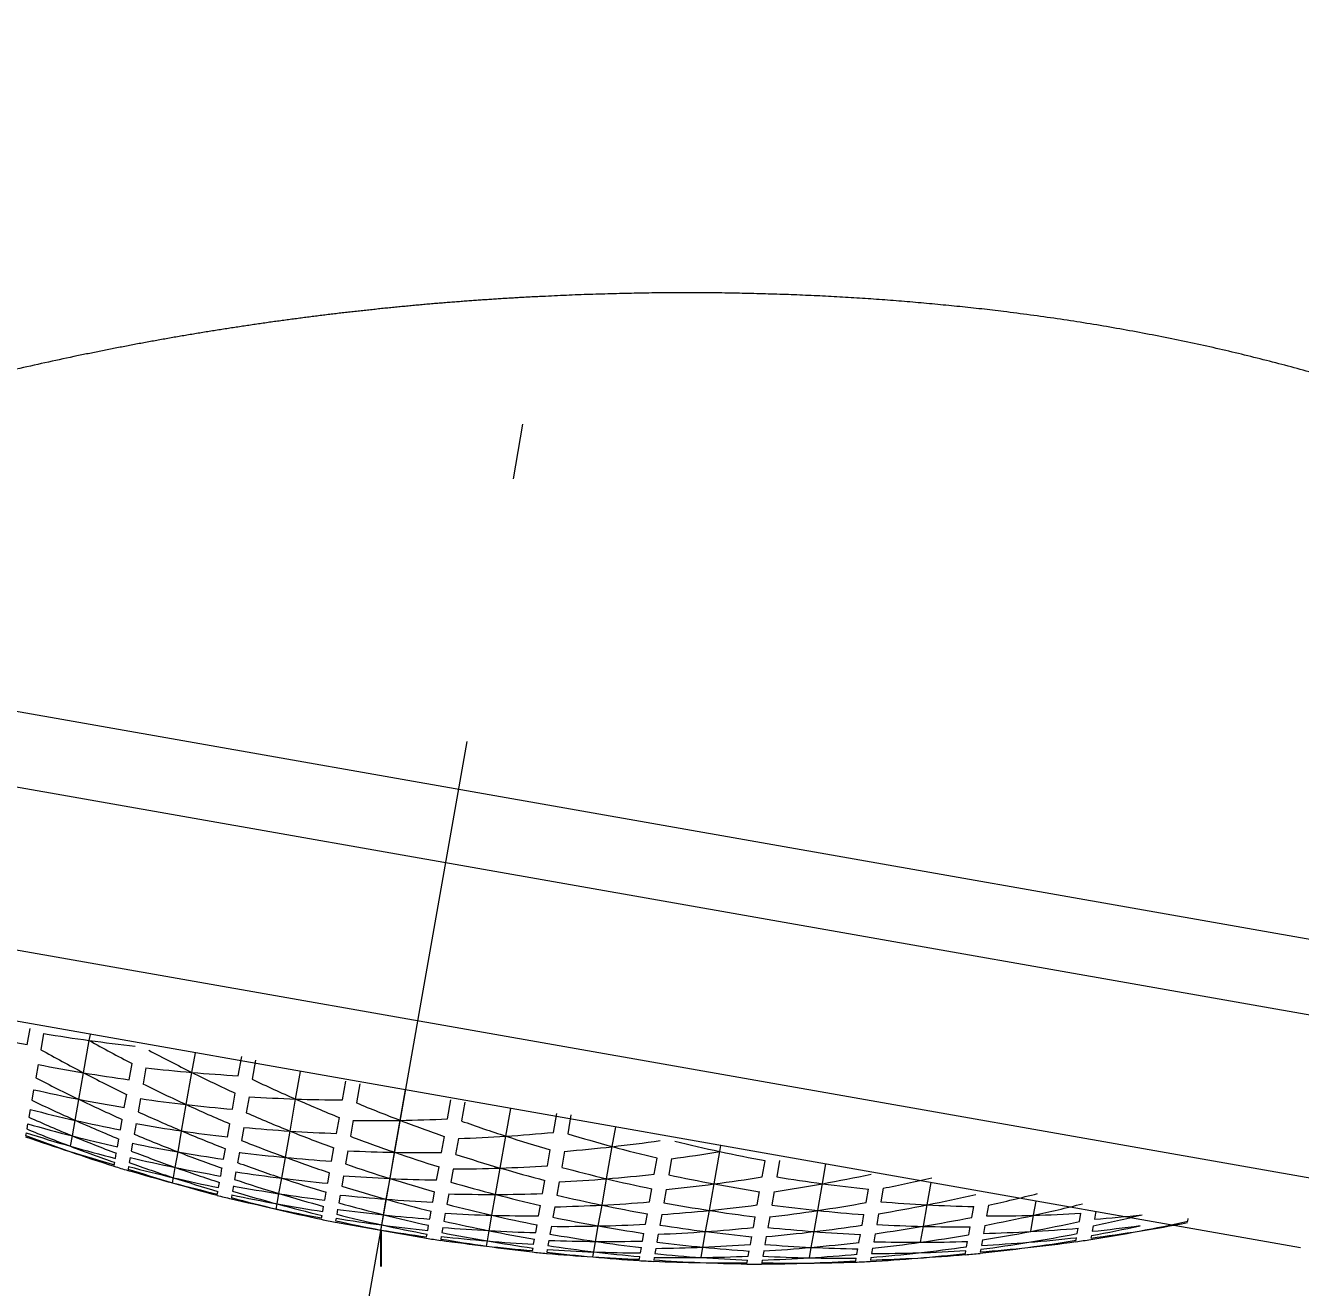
# Model space of a CAD drawing. Extents: x 2070 to 2860, y 0 to 579.
# Drawn here: x 2424.92 to 2436.87, y 406.95 to 418.78 of the extents above; entities that cross this region are included whole.
import ezdxf

# ---------------------------------------------------------------- set-up
doc = ezdxf.new("R2010")
doc.units = 0
doc.header["$LTSCALE"] = 10
doc.header["$MEASUREMENT"] = 0
doc.header["$PDMODE"] = 3
doc.header["$PDSIZE"] = -10
doc.linetypes.add('CENTER', pattern=[2, 1.25, -0.25, 0.25, -0.25])
doc.layers.get('0').update_dxf_attribs({"linetype": 'CONTINUOUS'})
doc.layers.get('DEFPOINTS').update_dxf_attribs({"linetype": 'CONTINUOUS'})
doc.layers.add('1', color=7, linetype='CONTINUOUS')
doc.layers.add('BODY', color=7, linetype='CONTINUOUS')
doc.styles.add('Daelim Dimension', font='NanumGothic.ttf')
doc.dimstyles.new('DEFAULT', dxfattribs={"dimscale": 2, "dimtxt": 2, "dimasz": 2, "dimexe": 0, "dimexo": 2, "dimgap": 1, "dimtad": 1, "dimdec": 0, "dimzin": 9, "dimdsep": 46, "dimtxsty": 'Daelim Dimension', "dimcen": 0.5, "dimclrd": 5, "dimclre": 5, "dimclrt": 256, "dimadec": 1, "dimazin": 0, "dimtfac": 1, "dimtdec": 0, "dimtix": 1, "dimtmove": 0, "dimatfit": 3, "dimfxl": 1, "dimtolj": 1, "dimtzin": 1, "dimlwd": 9, "dimlwe": 9, "dimarcsym": 0})

# ---------------------------------------------------------------- blocks, each defined once
blk = doc.blocks.new('*D7')
at = {"color": 5, "lineweight": 9, "ltscale": 0.5, "transparency": 16777216}
for p, q in [((2428.247, 403.492), (2428.247, 207.658)), ((2559.375, 274.046), (2559.375, 207.658)), ((2432.247, 209.658), (2555.375, 209.658))]:
    blk.add_line(p, q, dxfattribs=at)
at = {"color": 5, "ltscale": 0.5, "transparency": 16777216}
for points in [[(2432.247, 210.325), (2432.247, 208.991), (2428.247, 209.658)], [(2555.375, 210.325), (2555.375, 208.991), (2559.375, 209.658)]]:
    blk.add_solid(points, dxfattribs=at)
at = {"layer": 'DEFPOINTS', "color": 0, "ltscale": 0.5, "transparency": 16777216}
for p in [(2428.247, 407.492), (2559.375, 278.046), (2559.375, 209.658)]:
    blk.add_point(p, dxfattribs=at)
at = {"color": 7, "ltscale": 0.5, "transparency": 16777216, "insert": (2493.811, 217.109), "char_height": 10, "attachment_point": 5, "style": 'Daelim Dimension'}
blk.add_mtext('\\A1;131', dxfattribs=at)
blk = doc.blocks.new('*D8')
at = {"color": 5, "lineweight": 9, "ltscale": 0.5, "transparency": 16777216}
for p, q in [((2424.247, 407.492), (2387.237, 407.492)), ((2389.237, 403.492), (2389.237, 277.046)), ((2530.375, 273.046), (2387.237, 273.046))]:
    blk.add_line(p, q, dxfattribs=at)
at = {"color": 5, "ltscale": 0.5, "transparency": 16777216}
for points in [[(2388.57, 403.492), (2389.903, 403.492), (2389.237, 407.492)], [(2388.57, 277.046), (2389.903, 277.046), (2389.237, 273.046)]]:
    blk.add_solid(points, dxfattribs=at)
at = {"layer": 'DEFPOINTS', "color": 0, "ltscale": 0.5, "transparency": 16777216}
for p in [(2428.247, 407.492), (2389.237, 273.046), (2534.375, 273.046)]:
    blk.add_point(p, dxfattribs=at)
at = {"color": 7, "ltscale": 0.5, "transparency": 16777216, "insert": (2381.786, 340.269), "char_height": 10, "attachment_point": 5, "rotation": 90, "style": 'Daelim Dimension'}
blk.add_mtext('\\A1;134', dxfattribs=at)
blk = doc.blocks.new('*D9')
at = {"color": 5, "lineweight": 9, "ltscale": 0.5, "transparency": 16777216}
for p, q in [((2428.247, 403.15), (2428.247, 309.012)), ((2426.19, 395.822), (2411.147, 310.508))]:
    blk.add_line(p, q, dxfattribs=at)
blk.add_arc((2428.247, 407.492), 96.48, 262.37563, 267.62437, dxfattribs=at)
at = {"color": 5, "ltscale": 0.5, "transparency": 16777216}
for points in [[(2415.345, 311.206), (2415.549, 312.524), (2411.494, 312.478)], [(2424.262, 311.762), (2424.234, 310.429), (2428.247, 311.012)]]:
    blk.add_solid(points, dxfattribs=at)
at = {"layer": 'DEFPOINTS', "color": 0, "ltscale": 0.5, "transparency": 16777216}
for p in [(2429.579, 415.044), (2428.247, 407.492), (2428.247, 407.15), (2426.884, 399.761), (2417.047, 311.664)]:
    blk.add_point(p, dxfattribs=at)
at = {"color": 7, "ltscale": 0.5, "transparency": 16777216, "insert": (2420.509, 319.037), "char_height": 10, "attachment_point": 5, "rotation": 355, "style": 'Daelim Dimension'}
blk.add_mtext('\\A1;10.0°', dxfattribs=at)
blk = doc.blocks.new('*D10')
at = {"color": 5, "lineweight": 9, "ltscale": 0.5, "transparency": 16777216}
for p, q in [((2434.665, 468.401), (2348.858, 468.401)), ((2350.858, 464.401), (2350.858, 277.046)), ((2530.375, 273.046), (2348.858, 273.046))]:
    blk.add_line(p, q, dxfattribs=at)
at = {"color": 5, "ltscale": 0.5, "transparency": 16777216}
for points in [[(2350.191, 464.401), (2351.524, 464.401), (2350.858, 468.401)], [(2350.191, 277.046), (2351.524, 277.046), (2350.858, 273.046)]]:
    blk.add_solid(points, dxfattribs=at)
at = {"layer": 'DEFPOINTS', "color": 0, "ltscale": 0.5, "transparency": 16777216}
for p in [(2438.665, 468.401), (2350.858, 273.046), (2534.375, 273.046)]:
    blk.add_point(p, dxfattribs=at)
at = {"color": 7, "ltscale": 0.5, "transparency": 16777216, "insert": (2343.414, 370.724), "char_height": 10, "attachment_point": 5, "rotation": 90, "style": 'Daelim Dimension'}
blk.add_mtext('\\A1;195', dxfattribs=at)

msp = doc.modelspace()

# ---------------------------------------------------------------- linework, layer by layer
at = {"ltscale": 0.5}
msp.add_line((2428.247, 407.492), (2428.247, 407.15), dxfattribs=at)
at = {"layer": '1', "color": 7, "linetype": 'Continuous', "lineweight": 13}
for p, q in [((2442.763, 409.191), (2415.188, 414.053)), ((2419.73, 411.018), (2437.457, 407.893))]:
    msp.add_line(p, q, dxfattribs=at)
at = {"layer": '1', "color": 7, "linetype": 'Continuous', "lineweight": 18}
for p, q in [((2441.952, 408.623), (2415.756, 413.242)), ((2436.866, 407.326), (2420.092, 410.284)), ((2424.932, 409.229), (2424.959, 409.381)), ((2425.086, 409.334), (2425.06, 409.182)), ((2425.461, 408.966), (2425.515, 409.269)), ((2425.461, 408.966), (2425.515, 409.269)), ((2425.515, 409.269), (2425.525, 409.326)), ((2425.515, 409.269), (2425.525, 409.326)), ((2426.477, 408.969), (2426.509, 409.153)), ((2426.477, 408.969), (2426.509, 409.153)), ((2425.035, 409.044), (2425.013, 408.919)), ((2425.889, 408.901), (2425.916, 409.052)), ((2426.045, 409.012), (2426.018, 408.861)), ((2426.911, 408.938), (2426.943, 409.117)), ((2427.073, 409.083), (2427.041, 408.905)), ((2425.417, 408.717), (2425.461, 408.966)), ((2425.417, 408.717), (2425.461, 408.966)), ((2426.424, 408.668), (2426.477, 408.969)), ((2426.424, 408.668), (2426.477, 408.969)), ((2427.448, 408.719), (2427.494, 408.979)), ((2427.448, 408.719), (2427.494, 408.979)), ((2424.993, 408.807), (2424.976, 408.709)), ((2426.856, 408.624), (2426.882, 408.774)), ((2427.887, 408.711), (2427.918, 408.888)), ((2428.049, 408.862), (2428.018, 408.684)), ((2428.429, 408.521), (2428.479, 408.805)), ((2428.429, 408.521), (2428.479, 408.805)), ((2425.383, 408.52), (2425.417, 408.717)), ((2425.383, 408.52), (2425.417, 408.717)), ((2425.843, 408.64), (2425.865, 408.764)), ((2425.994, 408.724), (2425.972, 408.6)), ((2426.38, 408.42), (2426.424, 408.668)), ((2426.38, 408.42), (2426.424, 408.668)), ((2427.013, 408.741), (2426.986, 408.591)), ((2427.396, 408.42), (2427.448, 408.719)), ((2427.396, 408.42), (2427.448, 408.719)), ((2428.871, 408.534), (2428.902, 408.711)), ((2429.035, 408.692), (2429.003, 408.514)), ((2424.961, 408.623), (2424.948, 408.549)), ((2427.831, 408.397), (2427.858, 408.547)), ((2429.418, 408.372), (2429.464, 408.632)), ((2429.418, 408.372), (2429.464, 408.632)), ((2429.864, 408.407), (2429.895, 408.585)), ((2430.029, 408.572), (2429.998, 408.394)), ((2424.937, 408.488), (2424.929, 408.439)), ((2425.357, 408.374), (2425.383, 408.52)), ((2425.357, 408.374), (2425.383, 408.52)), ((2425.806, 408.431), (2425.824, 408.529)), ((2425.953, 408.489), (2425.935, 408.391)), ((2426.346, 408.225), (2426.38, 408.42)), ((2426.346, 408.225), (2426.38, 408.42)), ((2426.81, 408.364), (2426.832, 408.487)), ((2426.962, 408.454), (2426.94, 408.331)), ((2427.352, 408.173), (2427.396, 408.42)), ((2427.352, 408.173), (2427.396, 408.42)), ((2427.989, 408.521), (2427.963, 408.371)), ((2428.376, 408.221), (2428.429, 408.521)), ((2428.376, 408.221), (2428.429, 408.521)), ((2430.416, 408.274), (2430.449, 408.458)), ((2430.416, 408.274), (2430.449, 408.458)), ((2424.922, 408.403), (2424.918, 408.379)), ((2425.34, 408.277), (2425.357, 408.374)), ((2425.34, 408.277), (2425.357, 408.374)), ((2425.778, 408.272), (2425.791, 408.345)), ((2425.92, 408.306), (2425.908, 408.233)), ((2428.816, 408.22), (2428.842, 408.37)), ((2428.975, 408.35), (2428.948, 408.2)), ((2429.365, 408.072), (2429.418, 408.372)), ((2429.365, 408.072), (2429.418, 408.372)), ((2425.759, 408.163), (2425.768, 408.212)), ((2426.32, 408.079), (2426.346, 408.225)), ((2426.32, 408.079), (2426.346, 408.225)), ((2426.773, 408.156), (2426.791, 408.254)), ((2426.921, 408.221), (2426.904, 408.123)), ((2427.786, 408.138), (2427.807, 408.261)), ((2427.939, 408.234), (2427.917, 408.111)), ((2428.333, 407.975), (2428.376, 408.221)), ((2428.333, 407.975), (2428.376, 408.221)), ((2429.809, 408.093), (2429.835, 408.243)), ((2429.969, 408.23), (2429.942, 408.08)), ((2430.363, 407.973), (2430.416, 408.274)), ((2430.363, 407.973), (2430.416, 408.274)), ((2431.37, 407.924), (2431.423, 408.227)), ((2431.37, 407.924), (2431.423, 408.227)), ((2431.423, 408.227), (2431.433, 408.284)), ((2431.423, 408.227), (2431.433, 408.284)), ((2425.746, 408.089), (2425.746, 408.091)), ((2425.749, 408.103), (2425.753, 408.127)), ((2425.882, 408.088), (2425.878, 408.064)), ((2425.897, 408.172), (2425.888, 408.124)), ((2426.303, 407.983), (2426.32, 408.079)), ((2426.303, 407.983), (2426.32, 408.079)), ((2426.746, 407.998), (2426.758, 408.071)), ((2427.318, 407.978), (2427.352, 408.173)), ((2427.318, 407.978), (2427.352, 408.173)), ((2428.77, 407.961), (2428.792, 408.084)), ((2428.924, 408.064), (2428.902, 407.941)), ((2429.322, 407.826), (2429.365, 408.072)), ((2429.322, 407.826), (2429.365, 408.072)), ((2430.81, 408.016), (2430.837, 408.167)), ((2430.972, 408.161), (2430.945, 408.01)), ((2431.821, 407.99), (2431.848, 408.142)), ((2431.984, 408.143), (2431.957, 407.99)), ((2432.386, 407.927), (2432.418, 408.111)), ((2432.386, 407.927), (2432.418, 408.111)), ((2425.876, 408.052), (2425.875, 408.05)), ((2426.295, 407.935), (2426.303, 407.983)), ((2426.295, 407.935), (2426.303, 407.983)), ((2426.726, 407.89), (2426.735, 407.938)), ((2426.889, 408.038), (2426.876, 407.965)), ((2427.292, 407.833), (2427.318, 407.978)), ((2427.292, 407.833), (2427.318, 407.978)), ((2427.749, 407.93), (2427.766, 408.028)), ((2427.898, 408.001), (2427.88, 407.904)), ((2428.298, 407.78), (2428.333, 407.975)), ((2428.298, 407.78), (2428.333, 407.975)), ((2429.763, 407.833), (2429.785, 407.957)), ((2429.918, 407.943), (2429.896, 407.82)), ((2430.32, 407.726), (2430.363, 407.973)), ((2430.32, 407.726), (2430.363, 407.973)), ((2433.366, 407.728), (2433.403, 407.937)), ((2433.366, 407.728), (2433.403, 407.937)), ((2426.714, 407.817), (2426.714, 407.818)), ((2426.716, 407.83), (2426.72, 407.854)), ((2426.85, 407.821), (2426.846, 407.797)), ((2426.865, 407.905), (2426.857, 407.857)), ((2427.275, 407.737), (2427.292, 407.833)), ((2427.275, 407.737), (2427.292, 407.833)), ((2427.721, 407.773), (2427.734, 407.846)), ((2427.865, 407.819), (2427.853, 407.747)), ((2428.733, 407.754), (2428.75, 407.851)), ((2428.883, 407.831), (2428.866, 407.734)), ((2429.287, 407.631), (2429.322, 407.826)), ((2429.287, 407.631), (2429.322, 407.826)), ((2430.764, 407.755), (2430.786, 407.879)), ((2430.921, 407.872), (2430.899, 407.748)), ((2431.326, 407.675), (2431.37, 407.924)), ((2431.326, 407.675), (2431.37, 407.924)), ((2431.775, 407.727), (2431.797, 407.852)), ((2431.933, 407.852), (2431.911, 407.727)), ((2432.342, 407.676), (2432.386, 407.927)), ((2432.342, 407.676), (2432.386, 407.927)), ((2432.794, 407.75), (2432.817, 407.876)), ((2432.954, 407.883), (2432.932, 407.757)), ((2426.844, 407.785), (2426.844, 407.784)), ((2427.267, 407.689), (2427.275, 407.737)), ((2427.267, 407.689), (2427.275, 407.737)), ((2427.702, 407.665), (2427.711, 407.713)), ((2428.273, 407.635), (2428.298, 407.78)), ((2428.273, 407.635), (2428.298, 407.78)), ((2429.726, 407.625), (2429.743, 407.723)), ((2429.877, 407.709), (2429.86, 407.612)), ((2430.285, 407.53), (2430.32, 407.726)), ((2430.285, 407.53), (2430.32, 407.726)), ((2433.331, 407.527), (2433.366, 407.728)), ((2433.331, 407.527), (2433.366, 407.728)), ((2433.785, 407.611), (2433.803, 407.712)), ((2433.942, 407.726), (2433.924, 407.625)), ((2434.364, 407.63), (2434.388, 407.763)), ((2434.364, 407.63), (2434.388, 407.763)), ((2427.689, 407.592), (2427.69, 407.593)), ((2427.692, 407.605), (2427.696, 407.629)), ((2427.827, 407.603), (2427.823, 407.579)), ((2427.842, 407.687), (2427.834, 407.639)), ((2428.256, 407.54), (2428.273, 407.635)), ((2428.256, 407.54), (2428.273, 407.635)), ((2428.706, 407.596), (2428.718, 407.669)), ((2428.851, 407.649), (2428.838, 407.576)), ((2429.262, 407.486), (2429.287, 407.631)), ((2429.262, 407.486), (2429.287, 407.631)), ((2430.728, 407.546), (2430.745, 407.644)), ((2430.88, 407.637), (2430.862, 407.539)), ((2431.291, 407.479), (2431.326, 407.675)), ((2431.291, 407.479), (2431.326, 407.675)), ((2431.738, 407.516), (2431.755, 407.615)), ((2431.891, 407.615), (2431.874, 407.516)), ((2432.307, 407.477), (2432.342, 407.676)), ((2432.307, 407.477), (2432.342, 407.676)), ((2432.757, 407.537), (2432.774, 407.637)), ((2432.912, 407.644), (2432.894, 407.544)), ((2434.338, 407.479), (2434.364, 407.63)), ((2434.338, 407.479), (2434.364, 407.63)), ((2434.794, 407.573), (2434.807, 407.649)), ((2434.947, 407.67), (2434.934, 407.594)), ((2435.81, 407.574), (2435.814, 407.6)), ((2427.821, 407.567), (2427.821, 407.565)), ((2428.247, 407.492), (2428.256, 407.54)), ((2428.247, 407.492), (2428.256, 407.54)), ((2428.687, 407.488), (2428.695, 407.536)), ((2428.827, 407.516), (2428.819, 407.468)), ((2429.245, 407.39), (2429.262, 407.486)), ((2429.245, 407.39), (2429.262, 407.486)), ((2429.698, 407.468), (2429.711, 407.54)), ((2429.845, 407.527), (2429.832, 407.454)), ((2430.259, 407.385), (2430.285, 407.53)), ((2430.259, 407.385), (2430.285, 407.53)), ((2430.7, 407.388), (2430.712, 407.461)), ((2431.266, 407.332), (2431.291, 407.479)), ((2431.266, 407.332), (2431.291, 407.479)), ((2432.281, 407.329), (2432.307, 407.477)), ((2432.281, 407.329), (2432.307, 407.477)), ((2432.879, 407.457), (2432.866, 407.383)), ((2433.304, 407.378), (2433.331, 407.527)), ((2433.304, 407.378), (2433.331, 407.527)), ((2433.756, 407.448), (2433.77, 407.523)), ((2433.908, 407.536), (2433.895, 407.461)), ((2434.774, 407.459), (2434.783, 407.509)), ((2434.923, 407.53), (2434.914, 407.48)), ((2428.674, 407.415), (2428.674, 407.417)), ((2428.676, 407.428), (2428.68, 407.452)), ((2428.806, 407.396), (2428.806, 407.395)), ((2428.813, 407.432), (2428.808, 407.408)), ((2429.236, 407.342), (2429.245, 407.39)), ((2429.236, 407.342), (2429.245, 407.39)), ((2429.679, 407.359), (2429.688, 407.407)), ((2429.821, 407.394), (2429.813, 407.346)), ((2430.242, 407.288), (2430.259, 407.385)), ((2430.242, 407.288), (2430.259, 407.385)), ((2430.847, 407.454), (2430.834, 407.381)), ((2431.71, 407.357), (2431.723, 407.43)), ((2431.859, 407.43), (2431.846, 407.356)), ((2432.728, 407.376), (2432.742, 407.45)), ((2433.737, 407.335), (2433.745, 407.385)), ((2433.884, 407.399), (2433.875, 407.349)), ((2434.76, 407.382), (2434.761, 407.383)), ((2434.763, 407.396), (2434.767, 407.421)), ((2434.9, 407.404), (2434.9, 407.402)), ((2434.907, 407.442), (2434.902, 407.416)), ((2429.666, 407.286), (2429.667, 407.287)), ((2429.669, 407.299), (2429.673, 407.323)), ((2429.8, 407.274), (2429.8, 407.272)), ((2429.807, 407.31), (2429.802, 407.286)), ((2430.234, 407.24), (2430.242, 407.288)), ((2430.234, 407.24), (2430.242, 407.288)), ((2430.67, 407.219), (2430.674, 407.243)), ((2430.68, 407.279), (2430.689, 407.327)), ((2430.809, 407.236), (2430.805, 407.211)), ((2430.824, 407.32), (2430.815, 407.272)), ((2431.248, 407.235), (2431.266, 407.332)), ((2431.248, 407.235), (2431.266, 407.332)), ((2431.69, 407.247), (2431.699, 407.296)), ((2431.835, 407.295), (2431.826, 407.247)), ((2432.263, 407.232), (2432.281, 407.329)), ((2432.263, 407.232), (2432.281, 407.329)), ((2432.698, 407.204), (2432.702, 407.229)), ((2432.709, 407.266), (2432.718, 407.315)), ((2432.84, 407.235), (2432.835, 407.211)), ((2432.855, 407.321), (2432.846, 407.272)), ((2433.723, 407.26), (2433.724, 407.261)), ((2433.726, 407.273), (2433.73, 407.298)), ((2433.862, 407.274), (2433.862, 407.273)), ((2433.869, 407.312), (2433.864, 407.287)), ((2430.667, 407.205), (2430.668, 407.207)), ((2430.802, 407.199), (2430.802, 407.198)), ((2431.677, 407.173), (2431.677, 407.174)), ((2431.68, 407.187), (2431.684, 407.211)), ((2431.813, 407.174), (2431.813, 407.172)), ((2431.82, 407.21), (2431.816, 407.186)), ((2432.696, 407.191), (2432.696, 407.192)), ((2432.833, 407.198), (2432.833, 407.197))]:
    msp.add_line(p, q, dxfattribs=at)
for start, end in [(252.8515, 253.2264), (255.6434, 256.0165), (258.425, 258.7972), (261.2028, 261.575), (278.1711, 278.5654), (263.9835, 264.3566), (275.2706, 275.659), (266.7736, 267.1485), (269.5799, 269.9575), (272.4097, 272.791)]:
    msp.add_arc((2431.828, 427.801), 20.628, start, end, dxfattribs=at)
for centre, major_axis, start_param, end_param in [((2428.498, 428.388), (-3.384, -19.192), 6.246534, 6.272199), ((2428.318, 428.419), (3.361, 19.063), 3.149441, 3.175278), ((2428.318, 428.419), (-3.361, -19.063), 0.033685, 0.059544), ((2433.862, 427.442), (-3.51, -19.904), 5.989631, 6.015379), ((2433.435, 427.517), (3.537, 20.059), 2.850379, 2.875911), ((2434.108, 427.399), (3.491, 19.797), 2.865383, 2.891144), ((2428.744, 428.344), (3.413, 19.356), 3.123882, 3.149323), ((2428.564, 428.376), (3.392, 19.237), 3.193728, 3.219379), ((2433.009, 427.592), (3.558, 20.177), 2.877504, 2.902702), ((2428.744, 428.344), (-3.413, -19.356), 0.00773, 0.033176), ((2433.435, 427.517), (-3.537, -20.059), 6.017504, 6.042859), ((2428.564, 428.376), (-3.392, -19.237), 0.077787, 0.103489), ((2434.108, 427.399), (-3.491, -19.797), 6.032737, 6.05833), ((2434.354, 427.355), (3.47, 19.677), 2.908458, 2.934103), ((2429.171, 428.269), (3.457, 19.607), 3.098983, 3.124109), ((2433.681, 427.474), (3.522, 19.974), 2.893414, 2.918767), ((2432.582, 427.668), (3.572, 20.259), 2.903682, 2.92862), ((2429.171, 428.269), (-3.457, -19.607), 6.265702, 6.290816), ((2433.009, 427.592), (-3.558, -20.177), 6.044294, 6.069338), ((2428.991, 428.301), (3.439, 19.506), 3.167746, 3.193009), ((2428.991, 428.301), (-3.439, -19.506), 0.051417, 0.076713), ((2433.681, 427.474), (-3.522, -19.974), 6.060359, 6.085567), ((2428.81, 428.333), (3.42, 19.397), 3.237389, 3.262925), ((2428.81, 428.333), (-3.42, -19.397), 0.121333, 0.146949), ((2434.354, 427.355), (-3.47, -19.677), 6.075696, 6.101203), ((2434.6, 427.312), (3.446, 19.544), 2.951487, 2.977084), ((2432.156, 427.743), (3.58, 20.304), 2.929104, 2.95385), ((2429.597, 428.194), (3.495, 19.819), 3.074555, 3.099438), ((2433.255, 427.549), (3.547, 20.113), 2.920338, 2.945364), ((2433.928, 427.43), (3.505, 19.876), 2.936215, 2.961457), ((2429.057, 428.289), (-3.446, -19.544), 0.164508, 0.190105), ((2431.729, 427.818), (3.582, 20.314), 2.95394, 2.978558), ((2430.024, 428.119), (3.525, 19.992), 3.050428, 3.075136), ((2429.597, 428.194), (-3.495, -19.819), 6.241031, 6.265888), ((2432.582, 427.668), (-3.572, -20.259), 6.070212, 6.095016), ((2429.417, 428.226), (3.48, 19.734), 3.142488, 3.167443), ((2429.417, 428.226), (-3.48, -19.734), 0.025851, 0.050822), ((2433.255, 427.549), (-3.547, -20.113), 6.086956, 6.111858), ((2429.237, 428.257), (3.463, 19.642), 3.211037, 3.23619), ((2429.237, 428.257), (-3.463, -19.642), 0.094597, 0.119811), ((2433.928, 427.43), (-3.505, -19.876), 6.103049, 6.128175), ((2429.057, 428.289), (3.446, 19.544), 3.280612, 3.306101), ((2434.6, 427.312), (-3.446, -19.544), 6.118677, 6.144166), ((2434.846, 427.268), (3.42, 19.397), 2.994644, 3.02026), ((2430.877, 427.968), (3.566, 20.225), 3.002467, 3.02701), ((2431.303, 427.893), (3.577, 20.288), 2.978345, 3.002896), ((2430.45, 428.044), (3.549, 20.127), 3.026447, 3.051043), ((2430.024, 428.119), (-3.525, -19.992), 6.216729, 6.241396), ((2432.156, 427.743), (-3.58, -20.304), 6.095442, 6.120072), ((2429.843, 428.15), (3.513, 19.923), 3.117762, 3.14248), ((2432.829, 427.624), (3.565, 20.216), 2.946373, 2.971143), ((2433.501, 427.506), (3.533, 20.037), 2.962921, 2.98784), ((2434.174, 427.387), (3.485, 19.766), 2.978949, 3.004145), ((2429.303, 428.246), (3.47, 19.677), 3.323575, 3.349082), ((2429.303, 428.246), (-3.47, -19.677), 0.20749, 0.233135), ((2434.846, 427.268), (-3.42, -19.397), 6.161853, 6.187389), ((2435.093, 427.225), (3.392, 19.237), 3.038103, 3.063806), ((2429.549, 428.202), (-3.491, -19.797), 0.250448, 0.27621), ((2435.339, 427.182), (3.361, 19.063), 3.082048, 3.107907), ((2430.877, 427.968), (-3.566, -20.225), 6.168603, 6.193077), ((2431.303, 427.893), (-3.577, -20.288), 6.144489, 6.168956), ((2430.45, 428.044), (-3.549, -20.127), 6.192635, 6.217176), ((2431.729, 427.818), (-3.582, -20.314), 6.12015, 6.144669), ((2432.402, 427.699), (3.576, 20.282), 2.971706, 2.996289), ((2429.843, 428.15), (-3.513, -19.923), 0.000887, 0.025605), ((2432.829, 427.624), (-3.565, -20.216), 6.112736, 6.137401), ((2429.663, 428.182), (3.5, 19.848), 3.185468, 3.210316), ((2429.483, 428.214), (3.485, 19.766), 3.253932, 3.279041), ((2429.483, 428.214), (-3.485, -19.766), 0.137448, 0.162644), ((2434.174, 427.387), (-3.485, -19.766), 6.145737, 6.170846), ((2434.42, 427.344), (3.463, 19.642), 3.021781, 3.046995), ((2429.549, 428.202), (3.491, 19.797), 3.366448, 3.392041), ((2435.093, 427.225), (-3.392, -19.237), 6.205399, 6.23105), ((2429.795, 428.159), (3.51, 19.904), 3.409399, 3.435147), ((2435.339, 427.182), (-3.361, -19.063), 6.2495, 6.275337), ((2431.549, 427.85), (3.581, 20.307), 3.020931, 3.045323), ((2430.696, 428), (3.56, 20.188), 3.069233, 3.093669), ((2431.976, 427.775), (3.582, 20.313), 2.996507, 3.020964), ((2430.27, 428.075), (3.54, 20.074), 3.093396, 3.117942), ((2430.27, 428.075), (-3.54, -20.074), 6.259534, 6.284066), ((2432.402, 427.699), (-3.576, -20.282), 6.137881, 6.162376), ((2433.075, 427.581), (3.555, 20.161), 2.988792, 3.013459), ((2429.663, 428.182), (-3.5, -19.848), 0.068724, 0.093615), ((2433.501, 427.506), (-3.533, -20.037), 6.129432, 6.154255), ((2433.747, 427.462), (3.518, 19.949), 3.005415, 3.030289), ((2429.729, 428.171), (-3.505, -19.876), 0.15501, 0.180136), ((2429.729, 428.171), (3.505, 19.876), 3.321729, 3.34697), ((2434.42, 427.344), (-3.463, -19.642), 6.188588, 6.213741), ((2434.666, 427.3), (3.439, 19.506), 3.064879, 3.090176), ((2431.123, 427.925), (3.573, 20.266), 3.045126, 3.06951), ((2430.696, 428), (-3.56, -20.188), 6.235261, 6.259668), ((2431.976, 427.775), (-3.582, -20.313), 6.162557, 6.186942), ((2432.648, 427.656), (3.57, 20.248), 3.014014, 3.038495), ((2430.09, 428.107), (3.529, 20.015), 3.160487, 3.185101), ((2430.09, 428.107), (-3.529, -20.015), 0.043509, 0.068149), ((2433.075, 427.581), (-3.555, -20.161), 6.155051, 6.17964), ((2429.909, 428.139), (3.518, 19.949), 3.228092, 3.252897), ((2429.909, 428.139), (-3.518, -19.949), 0.111304, 0.136178), ((2433.747, 427.462), (-3.518, -19.949), 6.171881, 6.196686), ((2433.994, 427.419), (3.5, 19.848), 3.047977, 3.072869), ((2429.975, 428.127), (3.522, 19.974), 3.339211, 3.364419), ((2429.975, 428.127), (-3.522, -19.974), 0.222826, 0.248179), ((2434.666, 427.3), (-3.439, -19.506), 6.231769, 6.257032), ((2434.912, 427.257), (3.413, 19.356), 3.108417, 3.133863), ((2430.222, 428.084), (-3.537, -20.059), 0.265682, 0.291213), ((2435.159, 427.213), (3.384, 19.192), 3.152579, 3.178244), ((2430.468, 428.04), (-3.55, -20.132), 0.308871, 0.334654), ((2430.714, 427.997), (3.56, 20.192), 3.468299, 3.494163), ((2431.123, 427.925), (-3.573, -20.266), 6.211103, 6.235445), ((2431.549, 427.85), (-3.581, -20.307), 6.186916, 6.21125), ((2430.943, 427.957), (3.568, 20.237), 3.111611, 3.135946), ((2432.222, 427.731), (3.579, 20.3), 3.038755, 3.063113), ((2430.516, 428.032), (3.552, 20.145), 3.13592, 3.160365), ((2430.516, 428.032), (-3.552, -20.145), 0.018773, 0.043228), ((2432.648, 427.656), (-3.57, -20.248), 6.180087, 6.204507), ((2430.336, 428.064), (3.543, 20.094), 3.202893, 3.227465), ((2433.321, 427.537), (3.543, 20.094), 3.031097, 3.055721), ((2430.156, 428.095), (3.533, 20.037), 3.270523, 3.295346), ((2430.156, 428.095), (-3.533, -20.037), 0.153753, 0.178671), ((2433.994, 427.419), (-3.5, -19.848), 6.214461, 6.23931), ((2434.24, 427.375), (3.48, 19.734), 3.090771, 3.115742), ((2430.222, 428.084), (3.537, 20.059), 3.381919, 3.407274), ((2434.912, 427.257), (-3.413, -19.356), 6.275455, 6.300896), ((2430.468, 428.04), (3.55, 20.132), 3.424891, 3.450464), ((2435.159, 427.213), (-3.384, -19.192), 0.036651, 0.06234), ((2431.14, 427.922), (-3.574, -20.268), 0.325436, 0.351191), ((2431.387, 427.878), (3.579, 20.296), 3.485375, 3.511267), ((2431.369, 427.882), (3.578, 20.294), 3.087409, 3.111694), ((2431.795, 427.806), (3.582, 20.315), 3.063171, 3.087464), ((2430.943, 427.957), (-3.568, -20.237), 6.277539, 6.301872), ((2432.222, 427.731), (-3.579, -20.3), 6.204705, 6.229016), ((2432.894, 427.613), (3.562, 20.203), 3.056182, 3.080622), ((2430.336, 428.064), (-3.543, -20.094), 0.085872, 0.110496), ((2433.321, 427.537), (-3.543, -20.094), 6.197313, 6.221885), ((2433.567, 427.494), (3.529, 20.015), 3.073443, 3.098084), ((2430.402, 428.052), (3.547, 20.113), 3.31292, 3.337822), ((2430.402, 428.052), (-3.547, -20.113), 0.196229, 0.221254), ((2434.24, 427.375), (-3.48, -19.734), 6.257335, 6.28229), ((2434.486, 427.332), (3.457, 19.607), 3.133962, 3.159076), ((2430.648, 428.009), (-3.558, -20.177), 0.238891, 0.264088), ((2434.732, 427.288), (3.433, 19.467), 3.177726, 3.203051), ((2430.894, 427.965), (-3.567, -20.229), 0.281903, 0.307341), ((2431.14, 427.922), (3.574, 20.268), 3.441495, 3.467028), ((2434.978, 427.245), (3.405, 19.313), 3.222253, 3.247861), ((2434.978, 427.245), (-3.405, -19.313), 0.106268, 0.131947), ((2431.813, 427.803), (-3.582, -20.315), 0.343444, 0.369309), ((2431.369, 427.882), (-3.578, -20.294), 6.253287, 6.277555), ((2431.795, 427.806), (-3.582, -20.315), 6.229057, 6.253317), ((2432.042, 427.763), (3.581, 20.31), 3.105219, 3.12947), ((2431.189, 427.913), (3.575, 20.274), 3.153736, 3.178031), ((2432.468, 427.688), (3.575, 20.274), 3.080838, 3.105154), ((2430.762, 427.988), (3.562, 20.203), 3.178161, 3.202564), ((2430.762, 427.988), (-3.562, -20.203), 0.060971, 0.08541), ((2432.894, 427.613), (-3.562, -20.203), 6.222214, 6.246617), ((2433.141, 427.569), (3.552, 20.145), 3.098364, 3.12282), ((2430.582, 428.02), (3.555, 20.161), 3.245138, 3.269727), ((2430.582, 428.02), (-3.555, -20.161), 0.128134, 0.152801), ((2433.567, 427.494), (-3.529, -20.015), 6.239677, 6.264291), ((2433.813, 427.451), (3.513, 19.923), 3.115987, 3.140705), ((2430.648, 428.009), (3.558, 20.177), 3.35544, 3.380484), ((2434.486, 427.332), (-3.457, -19.607), 0.017484, 0.042609), ((2430.894, 427.965), (3.567, 20.229), 3.398243, 3.423495), ((2434.732, 427.288), (-3.433, -19.467), 0.061458, 0.086823), ((2431.567, 427.847), (-3.581, -20.308), 0.299295, 0.324773), ((2431.813, 427.803), (3.582, 20.315), 3.459409, 3.485037), ((2434.798, 427.277), (3.426, 19.427), 3.291501, 3.317188), ((2434.798, 427.277), (-3.426, -19.427), 0.175595, 0.201399), ((2432.486, 427.685), (3.575, 20.272), 3.478882, 3.504742), ((2434.618, 427.309), (3.444, 19.534), 3.360745, 3.386648), ((2431.615, 427.838), (3.581, 20.31), 3.12947, 3.153715), ((2431.615, 427.838), (-3.581, -20.31), 0.012122, 0.036374), ((2432.042, 427.763), (-3.581, -20.31), 6.271063, 6.295308), ((2431.189, 427.913), (-3.575, -20.274), 0.036438, 0.060755), ((2432.468, 427.688), (-3.575, -20.274), 6.246747, 6.271042), ((2432.714, 427.644), (3.568, 20.237), 3.122906, 3.147239), ((2431.009, 427.945), (3.57, 20.248), 3.220271, 3.24469), ((2431.009, 427.945), (-3.57, -20.248), 0.103098, 0.127579), ((2433.141, 427.569), (-3.552, -20.145), 6.264413, 6.288857), ((2430.828, 427.977), (3.565, 20.216), 3.287377, 3.312042), ((2430.828, 427.977), (-3.565, -20.216), 0.170449, 0.19522), ((2433.813, 427.451), (-3.513, -19.923), 6.282298, 6.307016), ((2431.074, 427.933), (3.572, 20.259), 3.329762, 3.354566), ((2434.06, 427.407), (3.495, 19.819), 3.15889, 3.183747), ((2431.074, 427.933), (-3.572, -20.259), 0.212973, 0.23791), ((2434.06, 427.407), (-3.495, -19.819), 0.042154, 0.067037), ((2431.321, 427.89), (3.578, 20.289), 3.372451, 3.397458), ((2434.306, 427.364), (3.474, 19.701), 3.202319, 3.227381), ((2431.321, 427.89), (-3.578, -20.289), 0.255865, 0.281036), ((2434.306, 427.364), (-3.474, -19.701), 0.085788, 0.110903), ((2431.567, 427.847), (3.581, 20.308), 3.415609, 3.440888), ((2434.552, 427.32), (3.451, 19.571), 3.246457, 3.271792), ((2434.552, 427.32), (-3.451, -19.571), 0.1302, 0.15562), ((2432.24, 427.728), (3.579, 20.298), 3.434243, 3.459679), ((2434.372, 427.352), (3.468, 19.668), 3.315018, 3.340495), ((2432.666, 427.653), (-3.57, -20.246), 0.293432, 0.318941), ((2432.24, 427.728), (-3.579, -20.298), 0.318086, 0.343737), ((2434.372, 427.352), (-3.468, -19.668), 0.198903, 0.224511), ((2433.339, 427.534), (3.542, 20.089), 3.430522, 3.456194), ((2433.765, 427.459), (3.516, 19.942), 3.407032, 3.432712), ((2432.912, 427.609), (3.562, 20.199), 3.454425, 3.480156), ((2434.191, 427.384), (3.484, 19.757), 3.383818, 3.409575), ((2433.339, 427.534), (-3.542, -20.089), 0.314601, 0.34049), ((2433.765, 427.459), (-3.516, -19.942), 0.291119, 0.316999), ((2431.861, 427.795), (3.582, 20.315), 3.171461, 3.195721), ((2432.288, 427.719), (3.578, 20.294), 3.147223, 3.171491), ((2431.435, 427.87), (3.579, 20.3), 3.195762, 3.220073), ((2431.861, 427.795), (-3.582, -20.315), 0.054129, 0.078422), ((2432.288, 427.719), (-3.578, -20.294), 0.029898, 0.054184), ((2431.435, 427.87), (-3.579, -20.3), 0.07848, 0.102838), ((2432.714, 427.644), (-3.568, -20.237), 0.005646, 0.029982), ((2432.96, 427.601), (3.56, 20.188), 3.16511, 3.189517), ((2431.255, 427.902), (3.576, 20.282), 3.262402, 3.286897), ((2433.387, 427.526), (3.54, 20.074), 3.140712, 3.165243), ((2431.255, 427.902), (-3.576, -20.282), 0.145304, 0.169887), ((2433.387, 427.526), (-3.54, -20.074), 0.023651, 0.048196), ((2433.633, 427.482), (3.525, 19.992), 3.183382, 3.208049), ((2431.501, 427.858), (-3.58, -20.304), 0.187743, 0.212489), ((2433.879, 427.439), (3.508, 19.896), 3.226537, 3.251404), ((2431.747, 427.815), (-3.582, -20.314), 0.230572, 0.255547), ((2431.993, 427.771), (3.582, 20.312), 3.390458, 3.415553), ((2434.126, 427.395), (3.489, 19.788), 3.270353, 3.295487), ((2431.993, 427.771), (-3.582, -20.312), 0.27396, 0.299233), ((2434.126, 427.395), (-3.489, -19.788), 0.153895, 0.179128), ((2432.666, 427.653), (3.57, 20.246), 3.409711, 3.435025), ((2433.945, 427.427), (3.503, 19.869), 3.338456, 3.363794), ((2433.092, 427.578), (-3.554, -20.157), 0.269328, 0.294762), ((2433.519, 427.502), (-3.532, -20.031), 0.24563, 0.271056), ((2433.945, 427.427), (-3.503, -19.869), 0.222201, 0.247685), ((2432.108, 427.751), (3.581, 20.307), 3.213528, 3.237862), ((2432.534, 427.676), (3.573, 20.266), 3.189333, 3.213675), ((2431.681, 427.826), (3.582, 20.313), 3.237836, 3.262221), ((2432.108, 427.751), (-3.581, -20.307), 0.09627, 0.120661), ((2432.534, 427.676), (-3.573, -20.266), 0.072082, 0.096467), ((2431.681, 427.826), (-3.582, -20.313), 0.120628, 0.145086), ((2432.96, 427.601), (-3.56, -20.188), 0.047924, 0.07236), ((2431.927, 427.783), (3.582, 20.314), 3.280109, 3.304628), ((2433.207, 427.557), (3.549, 20.127), 3.207602, 3.232143), ((2431.501, 427.858), (3.58, 20.304), 3.304706, 3.329335), ((2431.927, 427.783), (-3.582, -20.314), 0.163035, 0.187653), ((2433.207, 427.557), (-3.549, -20.127), 0.09055, 0.115146), ((2433.633, 427.482), (-3.525, -19.992), 0.066457, 0.091165), ((2432.174, 427.74), (3.58, 20.303), 3.322736, 3.34745), ((2433.453, 427.514), (3.536, 20.053), 3.250542, 3.275279), ((2431.747, 427.815), (3.582, 20.314), 3.347336, 3.372165), ((2432.174, 427.74), (-3.58, -20.303), 0.205858, 0.230701), ((2433.453, 427.514), (-3.536, -20.053), 0.133686, 0.158506), ((2433.879, 427.439), (-3.508, -19.896), 0.109812, 0.134747), ((2432.846, 427.621), (3.564, 20.213), 3.34172, 3.366643), ((2433.273, 427.546), (3.546, 20.108), 3.31784, 3.342771), ((2432.42, 427.696), (3.576, 20.28), 3.365878, 3.390856), ((2433.699, 427.471), (3.521, 19.967), 3.294098, 3.319099), ((2432.846, 427.621), (-3.564, -20.213), 0.225051, 0.250117), ((2433.273, 427.546), (-3.546, -20.108), 0.201179, 0.226237), ((2432.42, 427.696), (-3.576, -20.28), 0.249263, 0.2744), ((2433.699, 427.471), (-3.521, -19.967), 0.177506, 0.20262), ((2433.092, 427.578), (3.554, 20.157), 3.385664, 3.410921), ((2433.519, 427.502), (3.532, 20.031), 3.361958, 3.387223), ((2432.354, 427.708), (3.577, 20.288), 3.255822, 3.280289), ((2432.78, 427.633), (3.566, 20.225), 3.2317, 3.256175), ((2432.354, 427.708), (-3.577, -20.288), 0.138697, 0.163248), ((2432.78, 427.633), (-3.566, -20.225), 0.114582, 0.139126), ((2432.6, 427.664), (3.572, 20.256), 3.298499, 3.32316), ((2433.026, 427.589), (3.557, 20.173), 3.274481, 3.29915), ((2432.6, 427.664), (-3.572, -20.256), 0.181568, 0.206342), ((2433.026, 427.589), (-3.557, -20.173), 0.157558, 0.182324)]:
    msp.add_ellipse(centre, major_axis=major_axis, ratio=0.866025, start_param=start_param, end_param=end_param, dxfattribs=at)
at = {"layer": '1', "color": 7, "linetype": 'Continuous', "lineweight": 13}
for points, knots in [([(2446.295, 414.663), (2446.29, 414.672), (2446.279, 414.69), (2446.262, 414.719), (2446.244, 414.747), (2446.227, 414.775), (2446.209, 414.804), (2446.19, 414.832), (2446.171, 414.861), (2446.152, 414.891), (2446.132, 414.92), (2446.111, 414.949), (2446.091, 414.979), (2446.07, 415.009), (2446.048, 415.039), (2446.026, 415.069), (2446.003, 415.099), (2445.98, 415.13), (2445.956, 415.16), (2445.932, 415.191), (2445.907, 415.222), (2445.882, 415.253), (2445.857, 415.284), (2445.83, 415.316), (2445.804, 415.347), (2445.776, 415.379), (2445.748, 415.411), (2445.72, 415.443), (2445.691, 415.475), (2445.605, 415.569), (2445.459, 415.72), (2445.243, 415.923), (2445.023, 416.113), (2444.79, 416.3), (2444.542, 416.486), (2444.275, 416.67), (2443.999, 416.85), (2443.627, 417.075), (2443.12, 417.355), (2442.447, 417.681), (2441.724, 417.988), (2441.048, 418.241), (2440.443, 418.445), (2439.888, 418.618), (2439.312, 418.782), (2438.715, 418.936), (2438.097, 419.082), (2437.461, 419.217), (2436.808, 419.341), (2436.14, 419.455), (2435.334, 419.575), (2434.397, 419.691), (2433.51, 419.777), (2432.805, 419.831), (2432.269, 419.865), (2431.712, 419.893), (2431.148, 419.914), (2430.589, 419.928), (2430.043, 419.934), (2429.508, 419.934), (2428.976, 419.928), (2428.391, 419.914), (2427.698, 419.889), (2426.906, 419.845), (2426.12, 419.786), (2425.439, 419.723), (2424.864, 419.662), (2424.344, 419.6), (2423.829, 419.532), (2423.306, 419.458), (2422.807, 419.38), (2422.319, 419.297), (2421.828, 419.209), (2421.295, 419.104), (2420.873, 419.015), (2420.573, 418.948), (2420.408, 418.91), (2420.247, 418.873), (2420.091, 418.836), (2419.94, 418.799), (2419.792, 418.762), (2419.649, 418.726), (2419.51, 418.691), (2419.376, 418.655), (2419.245, 418.62), (2419.118, 418.586), (2418.996, 418.552), (2418.877, 418.519), (2418.8, 418.497), (2418.761, 418.486)], [0, 0, 0, 0, 0.002113, 0.004242, 0.006386, 0.008546, 0.010722, 0.012913, 0.01512, 0.017343, 0.019581, 0.021835, 0.024105, 0.026391, 0.028692, 0.031008, 0.033341, 0.035689, 0.038053, 0.040432, 0.042827, 0.045238, 0.047664, 0.050106, 0.052564, 0.055037, 0.057526, 0.060031, 0.062551, 0.065087, 0.082057, 0.098271, 0.113727, 0.128424, 0.1443, 0.159944, 0.175356, 0.190537, 0.219227, 0.25109, 0.283011, 0.311236, 0.331558, 0.351891, 0.372235, 0.392836, 0.413497, 0.434216, 0.454991, 0.475821, 0.496704, 0.528939, 0.560043, 0.575006, 0.59051, 0.606553, 0.623135, 0.639001, 0.654578, 0.669867, 0.684867, 0.700161, 0.720042, 0.744506, 0.768605, 0.788611, 0.804531, 0.819671, 0.835197, 0.851108, 0.867404, 0.881301, 0.896772, 0.913818, 0.932437, 0.938025, 0.943495, 0.948848, 0.954084, 0.959202, 0.964204, 0.969088, 0.973855, 0.978505, 0.983038, 0.987454, 0.991752, 0.995935, 1, 1, 1, 1]), ([(2429.79, 416.242), (2429.771, 416.241), (2429.733, 416.24), (2429.676, 416.237), (2429.619, 416.234), (2429.561, 416.231), (2429.504, 416.227), (2429.446, 416.224), (2429.389, 416.221), (2429.331, 416.217), (2429.273, 416.213), (2429.215, 416.209), (2429.158, 416.205), (2429.1, 416.201), (2429.042, 416.197), (2428.984, 416.192), (2428.926, 416.188), (2428.867, 416.183), (2428.809, 416.178), (2428.751, 416.174), (2428.693, 416.169), (2428.634, 416.163), (2428.576, 416.158), (2428.517, 416.153), (2428.459, 416.147), (2428.4, 416.141), (2428.341, 416.136), (2428.283, 416.13), (2428.224, 416.124), (2428.165, 416.117), (2428.106, 416.111), (2428.048, 416.105), (2427.989, 416.098), (2427.93, 416.091), (2427.871, 416.085), (2427.812, 416.078), (2427.753, 416.071), (2427.693, 416.063), (2427.634, 416.056), (2427.575, 416.048), (2427.516, 416.041), (2427.457, 416.033), (2427.397, 416.025), (2427.338, 416.017), (2427.279, 416.009), (2427.219, 416.001), (2427.16, 415.992), (2427.1, 415.984), (2427.041, 415.975), (2426.981, 415.966), (2426.922, 415.957), (2426.862, 415.948), (2426.803, 415.939), (2426.743, 415.93), (2426.684, 415.92), (2426.624, 415.911), (2426.564, 415.901), (2426.505, 415.891), (2426.445, 415.881), (2426.385, 415.871), (2426.326, 415.861), (2426.266, 415.85), (2426.206, 415.84), (2426.146, 415.829), (2426.087, 415.818), (2426.027, 415.807), (2425.967, 415.796), (2425.907, 415.785), (2425.848, 415.773), (2425.788, 415.762), (2425.728, 415.75), (2425.668, 415.738), (2425.608, 415.726), (2425.549, 415.714), (2425.489, 415.702), (2425.429, 415.69), (2425.208, 415.644), (2424.824, 415.559), (2424.278, 415.427), (2423.729, 415.281), (2423.329, 415.166), (2423.075, 415.09), (2422.967, 415.056), (2422.859, 415.023), (2422.751, 414.989), (2422.644, 414.954), (2422.537, 414.919), (2422.431, 414.884), (2422.324, 414.848), (2422.219, 414.812), (2422.113, 414.776), (2422.008, 414.739), (2421.904, 414.701), (2421.8, 414.664), (2421.696, 414.625), (2421.593, 414.587), (2421.49, 414.548), (2421.388, 414.508), (2421.286, 414.468), (2421.184, 414.428), (2421.117, 414.401), (2421.083, 414.387)], [0, 0, 0, 0, 0.006052, 0.012113, 0.018181, 0.024258, 0.030343, 0.036437, 0.042539, 0.048649, 0.054768, 0.060895, 0.067031, 0.073175, 0.079328, 0.085489, 0.091659, 0.097838, 0.104025, 0.11022, 0.116425, 0.122638, 0.12886, 0.13509, 0.14133, 0.147578, 0.153835, 0.160101, 0.166375, 0.172659, 0.178952, 0.185253, 0.191564, 0.197883, 0.204211, 0.210549, 0.216896, 0.223251, 0.229616, 0.23599, 0.242373, 0.248765, 0.255167, 0.261578, 0.267998, 0.274427, 0.280865, 0.287313, 0.29377, 0.300237, 0.306713, 0.313198, 0.319693, 0.326197, 0.332711, 0.339234, 0.345767, 0.352309, 0.358861, 0.365423, 0.371994, 0.378575, 0.385165, 0.391765, 0.398375, 0.404994, 0.411623, 0.418262, 0.424911, 0.431569, 0.438237, 0.444916, 0.451603, 0.458301, 0.465009, 0.471727, 0.478454, 0.53971, 0.602553, 0.666998, 0.733055, 0.746247, 0.759455, 0.772679, 0.785918, 0.799174, 0.812446, 0.825735, 0.839039, 0.85236, 0.865698, 0.879052, 0.892423, 0.905811, 0.919215, 0.932637, 0.946075, 0.959531, 0.973003, 0.986493, 1, 1, 1, 1]), ([(2442.538, 411.635), (2442.534, 411.645), (2442.526, 411.663), (2442.513, 411.691), (2442.5, 411.719), (2442.487, 411.747), (2442.474, 411.775), (2442.461, 411.803), (2442.447, 411.83), (2442.433, 411.858), (2442.419, 411.885), (2442.405, 411.912), (2442.391, 411.94), (2442.376, 411.967), (2442.361, 411.994), (2442.346, 412.021), (2442.331, 412.048), (2442.315, 412.075), (2442.3, 412.102), (2442.284, 412.129), (2442.268, 412.155), (2442.252, 412.182), (2442.235, 412.208), (2442.218, 412.235), (2442.202, 412.261), (2442.184, 412.287), (2442.167, 412.314), (2442.15, 412.34), (2442.132, 412.366), (2442.114, 412.392), (2442.096, 412.418), (2442.078, 412.443), (2442.059, 412.469), (2442.041, 412.495), (2442.022, 412.52), (2442.003, 412.546), (2441.984, 412.571), (2441.964, 412.596), (2441.945, 412.622), (2441.925, 412.647), (2441.905, 412.672), (2441.885, 412.697), (2441.865, 412.722), (2441.844, 412.747), (2441.823, 412.771), (2441.802, 412.796), (2441.781, 412.821), (2441.76, 412.845), (2441.739, 412.869), (2441.717, 412.894), (2441.695, 412.918), (2441.673, 412.942), (2441.651, 412.966), (2441.629, 412.99), (2441.606, 413.014), (2441.584, 413.038), (2441.561, 413.062), (2441.538, 413.085), (2441.515, 413.109), (2441.491, 413.132), (2441.468, 413.156), (2441.444, 413.179), (2441.42, 413.202), (2441.396, 413.226), (2441.372, 413.249), (2441.348, 413.272), (2441.323, 413.295), (2441.299, 413.317), (2441.274, 413.34), (2441.249, 413.363), (2441.224, 413.385), (2441.198, 413.408), (2441.173, 413.43), (2441.147, 413.452), (2441.121, 413.475), (2441.095, 413.497), (2441.069, 413.519), (2441.043, 413.541), (2441.017, 413.563), (2440.99, 413.584), (2440.963, 413.606), (2440.936, 413.628), (2440.909, 413.649), (2440.882, 413.671), (2440.855, 413.692), (2440.827, 413.713), (2440.677, 413.828), (2440.392, 414.032), (2439.943, 414.311), (2439.465, 414.573), (2438.958, 414.817), (2438.426, 415.042), (2437.913, 415.233), (2437.429, 415.393), (2436.98, 415.527), (2436.52, 415.65), (2436.05, 415.763), (2435.57, 415.864), (2435.082, 415.955), (2434.586, 416.034), (2434.217, 416.083), (2433.98, 416.112), (2433.878, 416.124), (2433.775, 416.135), (2433.672, 416.146), (2433.569, 416.156), (2433.466, 416.166), (2433.362, 416.176), (2433.258, 416.185), (2433.154, 416.194), (2433.049, 416.202), (2432.944, 416.21), (2432.839, 416.218), (2432.733, 416.225), (2432.627, 416.231), (2432.521, 416.237), (2432.414, 416.243), (2432.307, 416.248), (2432.2, 416.253), (2432.093, 416.257), (2431.986, 416.261), (2431.878, 416.264), (2431.77, 416.267), (2431.661, 416.27), (2431.553, 416.272), (2431.444, 416.274), (2431.335, 416.275), (2431.226, 416.275), (2431.117, 416.276), (2431.007, 416.275), (2430.897, 416.275), (2430.787, 416.274), (2430.677, 416.272), (2430.567, 416.27), (2430.456, 416.267), (2430.346, 416.264), (2430.235, 416.261), (2430.124, 416.257), (2430.013, 416.253), (2429.902, 416.248), (2429.828, 416.244), (2429.79, 416.242)], [0, 0, 0, 0, 0.003386, 0.006768, 0.010144, 0.013516, 0.016883, 0.020245, 0.023602, 0.026954, 0.030302, 0.033644, 0.036982, 0.040315, 0.043643, 0.046966, 0.050285, 0.053599, 0.056908, 0.060212, 0.063511, 0.066806, 0.070096, 0.073381, 0.076661, 0.079937, 0.083207, 0.086473, 0.089735, 0.092991, 0.096243, 0.099491, 0.102733, 0.105971, 0.109204, 0.112433, 0.115657, 0.118876, 0.12209, 0.1253, 0.128506, 0.131706, 0.134902, 0.138093, 0.14128, 0.144462, 0.14764, 0.150813, 0.153981, 0.157145, 0.160304, 0.163459, 0.166609, 0.169755, 0.172896, 0.176032, 0.179165, 0.182292, 0.185415, 0.188534, 0.191648, 0.194757, 0.197862, 0.200963, 0.204059, 0.207151, 0.210238, 0.213321, 0.216399, 0.219473, 0.222543, 0.225608, 0.228669, 0.231725, 0.234777, 0.237825, 0.240868, 0.243907, 0.246942, 0.249972, 0.252998, 0.25602, 0.259037, 0.26205, 0.265059, 0.268063, 0.271064, 0.314028, 0.356447, 0.398348, 0.439766, 0.480731, 0.521277, 0.551746, 0.582017, 0.612105, 0.642026, 0.671795, 0.701427, 0.730937, 0.760343, 0.766234, 0.77213, 0.778029, 0.783932, 0.789838, 0.79575, 0.801665, 0.807584, 0.813508, 0.819437, 0.825371, 0.831309, 0.837252, 0.8432, 0.849153, 0.855112, 0.861076, 0.867046, 0.873021, 0.879002, 0.884989, 0.890981, 0.89698, 0.902985, 0.908997, 0.915014, 0.921039, 0.92707, 0.933107, 0.939152, 0.945204, 0.951262, 0.957328, 0.963401, 0.969482, 0.97557, 0.981666, 0.987769, 0.993881, 1, 1, 1, 1])]:
    msp.add_open_spline(points, degree=3, knots=knots, dxfattribs=at)
at = {"layer": 'BODY', "color": 1, "linetype": 'CENTER', "lineweight": 5}
msp.add_line((2426.884, 399.761), (2429.579, 415.044), dxfattribs=at)

# ---------------------------------------------------------------- dimensions: what is measured, and where the dimension line sits
at = {"color": 5, "ltscale": 0.5}
for base, p1, picture, middle in [((2350.858, 273.046), (2438.665, 468.401), '*D10', (2343.414, 370.724)), ((2389.237, 273.046), (2428.247, 407.492), '*D8', (2381.786, 340.269))]:
    dim = msp.add_linear_dim(base=base, p1=p1, p2=(2534.375, 273.046), angle=90, dimstyle='DEFAULT', override={"dimtxt": 5, "dimexe": 1, "dimclrt": 7}, dxfattribs=at)
    dim.commit()
    dim.dimension.update_dxf_attribs({"geometry": picture, "text_midpoint": middle})
dim = msp.add_angular_dim_2l(base=(2417.047, 311.664), line1=((2426.884, 399.761), (2429.579, 415.044)), line2=((2428.247, 407.492), (2428.247, 407.15)), dimstyle='DEFAULT', override={"dimtxt": 5, "dimexe": 1, "dimclrt": 7}, dxfattribs=at)
dim.commit()
dim.dimension.update_dxf_attribs({"geometry": '*D9', "text_midpoint": (2420.509, 319.037)})
dim = msp.add_linear_dim(base=(2559.375, 209.658), p1=(2428.247, 407.492), p2=(2559.375, 278.046), dimstyle='DEFAULT', override={"dimtxt": 5, "dimexe": 1, "dimclrt": 7}, dxfattribs=at)
dim.commit()
dim.dimension.update_dxf_attribs({"geometry": '*D7', "text_midpoint": (2493.811, 217.109)})

doc.saveas('drawing.dxf')
